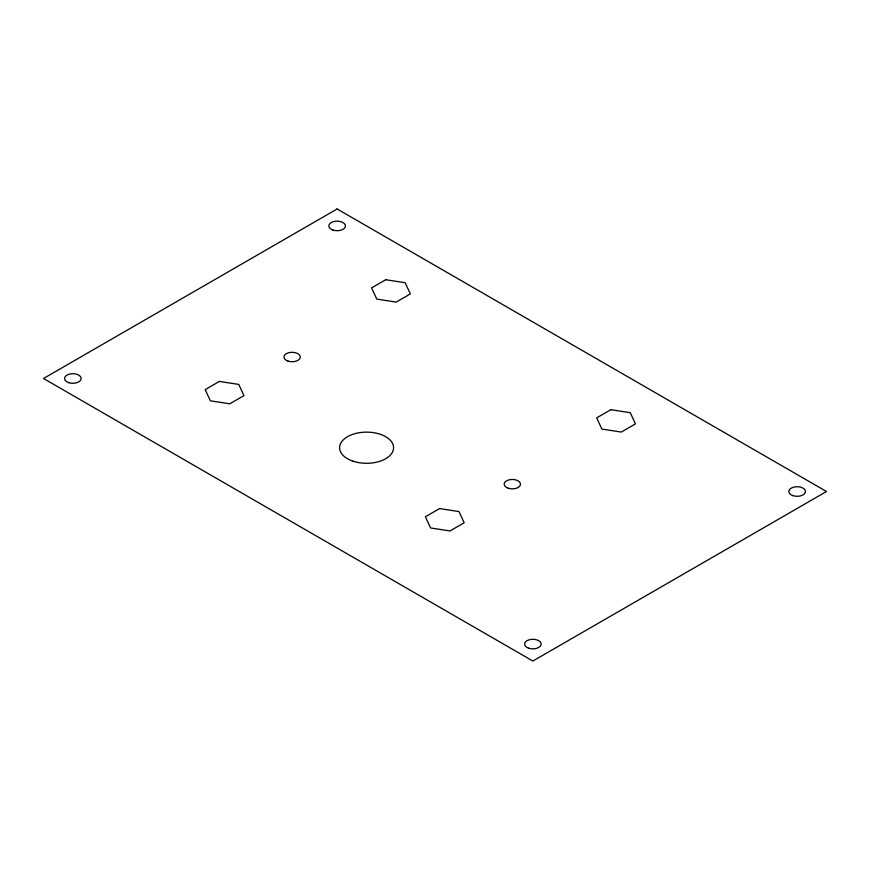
<?xml version="1.0" encoding="UTF-8"?>
<svg xmlns="http://www.w3.org/2000/svg" width="870" height="870" viewBox="0 0 870 870"><rect width="100%" height="100%" fill="white"/><g stroke="black" fill="none" stroke-linecap="round" stroke-linejoin="round"><path stroke-width="1.3" d="M337.125 208.974L43.5 378.493L532.875 661.026L826.5 491.506L337.125 208.974M385.758 279.716L371.566 287.905L376.764 299.095L396.154 302.097L410.346 293.908L405.148 282.717L385.758 279.716M219.37 381.43L205.179 389.619L210.377 400.809L229.767 403.81L243.959 395.622L238.761 384.42L219.37 381.43M439.589 508.569L425.397 516.758L430.596 527.959L449.986 530.95L464.178 522.761L458.979 511.571L439.589 508.569M610.87 409.683L596.679 417.872L601.877 429.062L621.267 432.064L635.459 423.875L630.261 412.685L610.87 409.683M353.089 461.209A26.992 15.584 0 0 0 393.577 447.713A26.992 15.584 0 0 0 353.089 434.217A26.992 15.584 0 0 0 353.089 461.209M288.024 361.104A8.167 4.72 0 0 0 300.27 357.015A8.167 4.72 0 0 0 288.024 352.937A8.167 4.72 0 0 0 288.024 361.104M508.243 488.244A8.167 4.72 0 0 0 520.488 484.166A8.167 4.72 0 0 0 508.243 480.077A8.167 4.72 0 0 0 508.243 488.244M68.708 382.648A8.308 4.796 0 0 0 81.171 378.493A8.308 4.796 0 0 0 68.708 374.339A8.308 4.796 0 0 0 68.708 382.648M332.971 230.071A8.308 4.796 0 0 0 345.433 225.917A8.308 4.796 0 0 0 332.971 221.774A8.308 4.796 0 0 0 332.971 230.071M792.983 495.661A8.308 4.796 0 0 0 805.446 491.506A8.308 4.796 0 0 0 792.983 487.352A8.308 4.796 0 0 0 792.983 495.661M528.721 648.226A8.308 4.796 0 0 0 541.183 644.083A8.308 4.796 0 0 0 528.721 639.928A8.308 4.796 0 0 0 528.721 648.226"/></g></svg>
